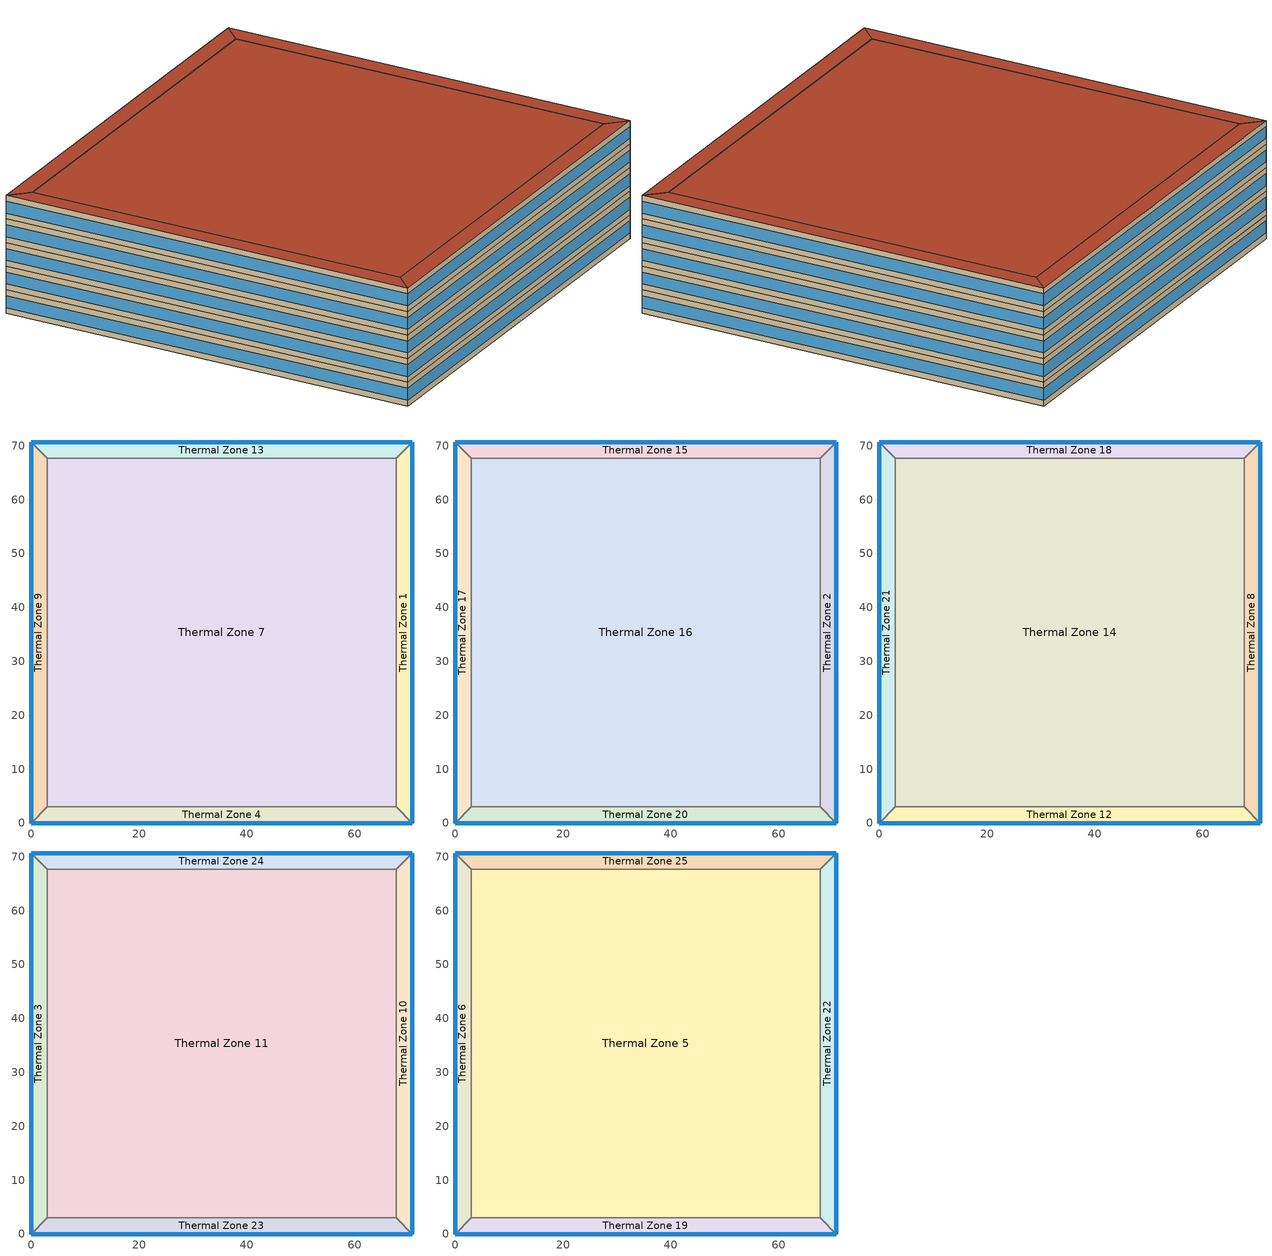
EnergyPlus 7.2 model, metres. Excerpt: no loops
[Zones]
Thermal Zone 7
 floor ground (000_ExtSlabCarpet_4in_ClimateZone 1-8): 3,3 3,67.71 67.71,67.71 67.71,3 z0
 wall to Thermal Zone 9 (000_Interior Wall): 3,67.71 3,3 z0:4
 wall to Thermal Zone 13 (000_Interior Wall): 67.71,67.71 3,67.71 z0:4
 wall to Thermal Zone 1 (000_Interior Wall): 67.71,3 67.71,67.71 z0:4
 wall to Thermal Zone 4 (000_Interior Wall): 3,3 67.71,3 z0:4
Thermal Zone 1
 floor ground (000_ExtSlabCarpet_4in_ClimateZone 1-8): 70.71,70.71 70.71,0 67.71,3 67.71,67.71 z0
 wall outside (ASHRAE_189.1-2009_ExtWall_SteelFrame_ClimateZone 4-8): 70.71,0 70.71,70.71 z0:4
 wall to Thermal Zone 4 (000_Interior Wall): 67.71,3 70.71,0 z0:4
 wall to Thermal Zone 13 (000_Interior Wall): 70.71,70.71 67.71,67.71 z0:4
 window (ASHRAE_189.1-2009_ExtWindow_ClimateZone 4-5): 70.71,0.03 70.71,70.69 z1:3
Thermal Zone 13
 floor ground (000_ExtSlabCarpet_4in_ClimateZone 1-8): 0,70.71 70.71,70.71 67.71,67.71 3,67.71 z0
 wall outside (ASHRAE_189.1-2009_ExtWall_SteelFrame_ClimateZone 4-8): 70.71,70.71 0,70.71 z0:4
 wall to Thermal Zone 9 (000_Interior Wall): 0,70.71 3,67.71 z0:4
 window (ASHRAE_189.1-2009_ExtWindow_ClimateZone 4-5): 70.69,70.71 0.03,70.71 z1:3
Thermal Zone 4
 floor ground (000_ExtSlabCarpet_4in_ClimateZone 1-8): 70.71,0 0,0 3,3 67.71,3 z0
 wall outside (ASHRAE_189.1-2009_ExtWall_SteelFrame_ClimateZone 4-8): 0,0 70.71,0 z0:4
 wall to Thermal Zone 9 (000_Interior Wall): 3,3 0,0 z0:4
 window (ASHRAE_189.1-2009_ExtWindow_ClimateZone 4-5): 0.03,0 70.69,0 z1:3
Thermal Zone 9
 floor ground (000_ExtSlabCarpet_4in_ClimateZone 1-8): 0,0 0,70.71 3,67.71 3,3 z0
 wall outside (ASHRAE_189.1-2009_ExtWall_SteelFrame_ClimateZone 4-8): 0,70.71 0,0 z0:4
 window (ASHRAE_189.1-2009_ExtWindow_ClimateZone 4-5): 0,70.69 0,0.03 z1:3
Thermal Zone 2
 floor to Thermal Zone 1 (000_Interior Floor): 70.71,70.71 70.71,0 67.71,3 67.71,67.71 z4
 wall outside (ASHRAE_189.1-2009_ExtWall_SteelFrame_ClimateZone 4-8): 70.71,0 70.71,70.71 z4:8
 wall to Thermal Zone 15 (000_Interior Wall): 70.71,70.71 67.71,67.71 z4:8
 wall to Thermal Zone 16 (000_Interior Wall): 67.71,67.71 67.71,3 z4:8
 wall to Thermal Zone 20 (000_Interior Wall): 67.71,3 70.71,0 z4:8
 window (ASHRAE_189.1-2009_ExtWindow_ClimateZone 4-5): 70.71,0.03 70.71,70.69 z5:7
Thermal Zone 17
 floor to Thermal Zone 9 (000_Interior Floor): 0,0 0,70.71 3,67.71 3,3 z4
 wall outside (ASHRAE_189.1-2009_ExtWall_SteelFrame_ClimateZone 4-8): 0,70.71 0,0 z4:8
 wall to Thermal Zone 20 (000_Interior Wall): 0,0 3,3 z4:8
 wall to Thermal Zone 15 (000_Interior Wall): 3,67.71 0,70.71 z4:8
 wall to Thermal Zone 16 (000_Interior Wall): 3,3 3,67.71 z4:8
 window (ASHRAE_189.1-2009_ExtWindow_ClimateZone 4-5): 0,70.69 0,0.03 z5:7
Thermal Zone 20
 floor to Thermal Zone 4 (000_Interior Floor): 70.71,0 0,0 3,3 67.71,3 z4
 wall outside (ASHRAE_189.1-2009_ExtWall_SteelFrame_ClimateZone 4-8): 0,0 70.71,0 z4:8
 wall to Thermal Zone 16 (000_Interior Wall): 67.71,3 3,3 z4:8
 window (ASHRAE_189.1-2009_ExtWindow_ClimateZone 4-5): 0.03,0 70.69,0 z5:7
Thermal Zone 16
 floor to Thermal Zone 7 (000_Interior Floor): 3,3 3,67.71 67.71,67.71 67.71,3 z4
 wall to Thermal Zone 15 (000_Interior Wall): 67.71,67.71 3,67.71 z4:8
Thermal Zone 15
 floor to Thermal Zone 13 (000_Interior Floor): 0,70.71 70.71,70.71 67.71,67.71 3,67.71 z4
 wall outside (ASHRAE_189.1-2009_ExtWall_SteelFrame_ClimateZone 4-8): 70.71,70.71 0,70.71 z4:8
 window (ASHRAE_189.1-2009_ExtWindow_ClimateZone 4-5): 70.69,70.71 0.03,70.71 z5:7
Thermal Zone 18
 floor to Thermal Zone 15 (000_Interior Floor): 0,70.71 70.71,70.71 67.71,67.71 3,67.71 z8
 wall outside (ASHRAE_189.1-2009_ExtWall_SteelFrame_ClimateZone 4-8): 70.71,70.71 0,70.71 z8:12
 wall to Thermal Zone 21 (000_Interior Wall): 0,70.71 3,67.71 z8:12
 wall to Thermal Zone 8 (000_Interior Wall): 67.71,67.71 70.71,70.71 z8:12
 wall to Thermal Zone 14 (000_Interior Wall): 3,67.71 67.71,67.71 z8:12
 window (ASHRAE_189.1-2009_ExtWindow_ClimateZone 4-5): 70.69,70.71 0.03,70.71 z9:11
Thermal Zone 12
 floor to Thermal Zone 20 (000_Interior Floor): 70.71,0 0,0 3,3 67.71,3 z8
 wall outside (ASHRAE_189.1-2009_ExtWall_SteelFrame_ClimateZone 4-8): 0,0 70.71,0 z8:12
 wall to Thermal Zone 8 (000_Interior Wall): 70.71,0 67.71,3 z8:12
 wall to Thermal Zone 14 (000_Interior Wall): 67.71,3 3,3 z8:12
 wall to Thermal Zone 21 (000_Interior Wall): 3,3 0,0 z8:12
 window (ASHRAE_189.1-2009_ExtWindow_ClimateZone 4-5): 0.03,0 70.69,0 z9:11
Thermal Zone 21
 floor to Thermal Zone 17 (000_Interior Floor): 0,0 0,70.71 3,67.71 3,3 z8
 wall outside (ASHRAE_189.1-2009_ExtWall_SteelFrame_ClimateZone 4-8): 0,70.71 0,0 z8:12
 wall to Thermal Zone 14 (000_Interior Wall): 3,3 3,67.71 z8:12
 window (ASHRAE_189.1-2009_ExtWindow_ClimateZone 4-5): 0,70.69 0,0.03 z9:11
Thermal Zone 14
 floor to Thermal Zone 16 (000_Interior Floor): 3,3 3,67.71 67.71,67.71 67.71,3 z8
 wall to Thermal Zone 8 (000_Interior Wall): 67.71,3 67.71,67.71 z8:12
Thermal Zone 8
 floor to Thermal Zone 2 (000_Interior Floor): 70.71,70.71 70.71,0 67.71,3 67.71,67.71 z8
 wall outside (ASHRAE_189.1-2009_ExtWall_SteelFrame_ClimateZone 4-8): 70.71,0 70.71,70.71 z8:12
 window (ASHRAE_189.1-2009_ExtWindow_ClimateZone 4-5): 70.71,0.03 70.71,70.69 z9:11
Thermal Zone 23
 floor to Thermal Zone 12 (000_Interior Floor): 70.71,0 0,0 3,3 67.71,3 z12
 wall outside (ASHRAE_189.1-2009_ExtWall_SteelFrame_ClimateZone 4-8): 0,0 70.71,0 z12:16
 wall to Thermal Zone 11 (000_Interior Wall): 67.71,3 3,3 z12:16
 wall to Thermal Zone 3 (000_Interior Wall): 3,3 0,0 z12:16
 wall to Thermal Zone 10 (000_Interior Wall): 70.71,0 67.71,3 z12:16
 window (ASHRAE_189.1-2009_ExtWindow_ClimateZone 4-5): 0.03,0 70.69,0 z13:15
Thermal Zone 10
 floor to Thermal Zone 8 (000_Interior Floor): 70.71,70.71 70.71,0 67.71,3 67.71,67.71 z12
 wall outside (ASHRAE_189.1-2009_ExtWall_SteelFrame_ClimateZone 4-8): 70.71,0 70.71,70.71 z12:16
 wall to Thermal Zone 24 (000_Interior Wall): 70.71,70.71 67.71,67.71 z12:16
 wall to Thermal Zone 11 (000_Interior Wall): 67.71,67.71 67.71,3 z12:16
 window (ASHRAE_189.1-2009_ExtWindow_ClimateZone 4-5): 70.71,0.03 70.71,70.69 z13:15
Thermal Zone 3
 floor to Thermal Zone 21 (000_Interior Floor): 0,0 0,70.71 3,67.71 3,3 z12
 wall outside (ASHRAE_189.1-2009_ExtWall_SteelFrame_ClimateZone 4-8): 0,70.71 0,0 z12:16
 wall to Thermal Zone 24 (000_Interior Wall): 3,67.71 0,70.71 z12:16
 wall to Thermal Zone 11 (000_Interior Wall): 3,3 3,67.71 z12:16
 window (ASHRAE_189.1-2009_ExtWindow_ClimateZone 4-5): 0,70.69 0,0.03 z13:15
Thermal Zone 24
 floor to Thermal Zone 18 (000_Interior Floor): 0,70.71 70.71,70.71 67.71,67.71 3,67.71 z12
 wall outside (ASHRAE_189.1-2009_ExtWall_SteelFrame_ClimateZone 4-8): 70.71,70.71 0,70.71 z12:16
 wall to Thermal Zone 11 (000_Interior Wall): 3,67.71 67.71,67.71 z12:16
 window (ASHRAE_189.1-2009_ExtWindow_ClimateZone 4-5): 70.69,70.71 0.03,70.71 z13:15
Thermal Zone 11
 floor to Thermal Zone 14 (000_Interior Floor): 3,3 3,67.71 67.71,67.71 67.71,3 z12
Thermal Zone 19
 floor to Thermal Zone 23 (000_Interior Floor): 70.71,0 0,0 3,3 67.71,3 z16
 wall outside (ASHRAE_189.1-2009_ExtWall_SteelFrame_ClimateZone 4-8): 0,0 70.71,0 z16:20
 wall to Thermal Zone 22 (000_Interior Wall): 70.71,0 67.71,3 z16:20
 wall to Thermal Zone 6 (000_Interior Wall): 3,3 0,0 z16:20
 wall to Thermal Zone 5 (000_Interior Wall): 67.71,3 3,3 z16:20
 window (ASHRAE_189.1-2009_ExtWindow_ClimateZone 4-5): 0.03,0 70.69,0 z17:19
 roof outside (ASHRAE_189.1-2009_ExtRoof_IEAD_ClimateZone 2-5): 67.71,3 3,3 0,0 70.71,0 z20
Thermal Zone 5
 floor to Thermal Zone 11 (000_Interior Floor): 3,3 3,67.71 67.71,67.71 67.71,3 z16
 wall to Thermal Zone 22 (000_Interior Wall): 67.71,3 67.71,67.71 z16:20
 wall to Thermal Zone 6 (000_Interior Wall): 3,67.71 3,3 z16:20
 wall to Thermal Zone 25 (000_Interior Wall): 67.71,67.71 3,67.71 z16:20
 roof outside (ASHRAE_189.1-2009_ExtRoof_IEAD_ClimateZone 2-5): 67.71,3 67.71,67.71 3,67.71 3,3 z20
Thermal Zone 22
 floor to Thermal Zone 10 (000_Interior Floor): 70.71,70.71 70.71,0 67.71,3 67.71,67.71 z16
 wall outside (ASHRAE_189.1-2009_ExtWall_SteelFrame_ClimateZone 4-8): 70.71,0 70.71,70.71 z16:20
 wall to Thermal Zone 25 (000_Interior Wall): 70.71,70.71 67.71,67.71 z16:20
 window (ASHRAE_189.1-2009_ExtWindow_ClimateZone 4-5): 70.71,0.03 70.71,70.69 z17:19
 roof outside (ASHRAE_189.1-2009_ExtRoof_IEAD_ClimateZone 2-5): 67.71,67.71 67.71,3 70.71,0 70.71,70.71 z20
Thermal Zone 6
 floor to Thermal Zone 3 (000_Interior Floor): 0,0 0,70.71 3,67.71 3,3 z16
 wall outside (ASHRAE_189.1-2009_ExtWall_SteelFrame_ClimateZone 4-8): 0,70.71 0,0 z16:20
 wall to Thermal Zone 25 (000_Interior Wall): 3,67.71 0,70.71 z16:20
 window (ASHRAE_189.1-2009_ExtWindow_ClimateZone 4-5): 0,70.69 0,0.03 z17:19
 roof outside (ASHRAE_189.1-2009_ExtRoof_IEAD_ClimateZone 2-5): 3,3 3,67.71 0,70.71 0,0 z20
Thermal Zone 25
 floor to Thermal Zone 24 (000_Interior Floor): 0,70.71 70.71,70.71 67.71,67.71 3,67.71 z16
 wall outside (ASHRAE_189.1-2009_ExtWall_SteelFrame_ClimateZone 4-8): 70.71,70.71 0,70.71 z16:20
 window (ASHRAE_189.1-2009_ExtWindow_ClimateZone 4-5): 70.69,70.71 0.03,70.71 z17:19
 roof outside (ASHRAE_189.1-2009_ExtRoof_IEAD_ClimateZone 2-5): 3,67.71 67.71,67.71 70.71,70.71 0,70.71 z20
[Site:Location]
Chicago Ohare Intl Ap_IL_USA Design_Conditions: Latitude {deg}=41.98; Longitude {deg}=-87.92; Time Zone {hr}=-6; Elevation {m}=201
[SizingPeriod:DesignDay] Day of Month=21; Dry-Bulb Temperature Range Modifier Type=DefaultMultipliers; Barometric Pressure {Pa}=98934; Rain Indicator=No; Snow Indicator=No; Daylight Saving Time Indicator=No
Name | Month | Day Type | Maximum Dry-Bulb Temperature {C} | Daily Dry-Bulb Temperature Range {deltaC} | Humidity Condition Type | Wetbulb or DewPoint at Maximum Dry-Bulb {C} | Wind Speed {m/s} | Wind Direction {deg} | Solar Model Indicator | ASHRAE Clear Sky Optical Depth for Beam Irradiance (taub) | ASHRAE Clear Sky Optical Depth for Diffuse Irradiance (taud) | Sky Clearness | Enthalpy at Maximum Dry-Bulb {J/kg}
Chicago Ohare Intl Ap Ann Clg 1% Condns DB=>MWB | 7 | SummerDesignDay | 31.6 | 10.5 | Wetbulb | 23 | 5.2 | 230 | ASHRAETau | 0.455 | 2.05
Chicago Ohare Intl Ap Ann Clg 2% Condns DP=>MDB | 7 | SummerDesignDay | 26.5 | 10.5 | Dewpoint | 21.9 | 5.2 | 230 | ASHRAETau | 0.455 | 2.05
Chicago Ohare Intl Ap Ann Hum_n 99.6% Condns DP=>MCDB | 1 | WinterDesignDay | -19.2 | 0 | Dewpoint | -25.7 | 4.9 | 270 | ASHRAEClearSky |  |  | 0
Chicago Ohare Intl Ap Ann Clg .4% Condns Enth=>MDB | 7 | SummerDesignDay | 31.4 | 10.5 | Enthalpy |  | 5.2 | 230 | ASHRAETau | 0.455 | 2.05 |  | 79200
[Building]
Building 1
[Material] Thermal Absorptance=0.9
Name | Roughness | Thickness {m} | Conductivity {W/m-K} | Density {kg/m3} | Specific Heat {J/kg-K} | Solar Absorptance | Visible Absorptance
Roof Membrane | VeryRough | 0.0095 | 0.16 | 1121.29 | 1460 | 0.7 | 0.7
Roof Insulation [21] | MediumRough | 0.2105 | 0.049 | 265 | 836.8 | 0.7 | 0.7
MAT-CC05 4 HW CONCRETE | Rough | 0.1016 | 1.311 | 2240 | 836.8 | 0.7 | 0.7
000_M11 100mm lightweight concrete | MediumRough | 0.1016 | 0.53 | 1280 | 840 | 0.7 | 0.7
000_F16 Acoustic tile | MediumSmooth | 0.0191 | 0.06 | 368 | 590 | 0.7 | 0.7
1/2IN Gypsum | Smooth | 0.0127 | 0.16 | 784.9 | 830 | 0.92 | 0.92
Wall Insulation [39] | MediumRough | 0.1184 | 0.045 | 265 | 836.8 | 0.7 | 0.7
Metal Decking | MediumSmooth | 0.0015 | 45.006 | 7680 | 418.4 | 0.7 | 0.3
000_G01a 19mm gypsum board | MediumSmooth | 0.019 | 0.16 | 800 | 1090 | 0.7 | 0.7
[Material:AirGap]
Name | Thermal Resistance {m2-K/W}
000_F04 Wall air space resistance | 0.15
000_F05 Ceiling air space resistance | 0.18
[Material:NoMass] Thermal Absorptance=0.9; Solar Absorptance=0.7
Name | Roughness | Thermal Resistance {m2-K/W} | Visible Absorptance
MAT-SHEATH | Rough | 0.3626 | 0.7
CP02 CARPET PAD | VeryRough | 0.2165 | 0.8
[WindowMaterial:Glazing]
Theoretical Glass [207]: Optical Data Type=SpectralAverage; Thickness {m}=0.003; Solar Transmittance at Normal Incidence=0.3311; Front Side Solar Reflectance at Normal Incidence=0.6189; Back Side Solar Reflectance at Normal Incidence=0.6189; Visible Transmittance at Normal Incidence=0.44; Front Side Visible Reflectance at Normal Incidence=0.51; Back Side Visible Reflectance at Normal Incidence=0.51; Infrared Transmittance at Normal Incidence=0; Front Side Infrared Hemispherical Emissivity=0.9; Back Side Infrared Hemispherical Emissivity=0.9; Conductivity {W/m-K}=0.0133; Dirt Correction Factor for Solar and Visible Transmittance=1; Solar Diffusing=No
[Construction]
ASHRAE_189.1-2009_ExtWindow_ClimateZone 4-5: Theoretical Glass [207]
ASHRAE_189.1-2009_ExtWall_SteelFrame_ClimateZone 4-8: MAT-SHEATH, Wall Insulation [39], 1/2IN Gypsum
000_ExtSlabCarpet_4in_ClimateZone 1-8: MAT-CC05 4 HW CONCRETE, CP02 CARPET PAD
000_Interior Floor: 000_F16 Acoustic tile, 000_F05 Ceiling air space resistance, 000_M11 100mm lightweight concrete
000_Interior Wall: 000_G01a 19mm gypsum board, 000_F04 Wall air space resistance, 000_G01a 19mm gypsum board
ASHRAE_189.1-2009_ExtRoof_IEAD_ClimateZone 2-5: Roof Membrane, Roof Insulation [21], Metal Decking
[AvailabilityManager:Scheduled]
Name | Schedule
AvailabilityManager:Scheduled {29103192-9be4-4957-85a5-86639b4963b1} | Schedule:Compact {d724e97c-f228-45f9-95bd-68b8aa4ca27f}
AvailabilityManager:Scheduled {2e8b5e47-7092-42c2-8181-6a570d4c8719} | Schedule:Compact {133ae3d8-c87e-4d2c-a91e-f7e5c04fdfaa}
[Zone]
Thermal Zone 7; Thermal Zone 2; Thermal Zone 17; Thermal Zone 19; Thermal Zone 1; Thermal Zone 18; Thermal Zone 12; Thermal Zone 23; Thermal Zone 10; Thermal Zone 21; Thermal Zone 13; Thermal Zone 20; Thermal Zone 4; Thermal Zone 5; Thermal Zone 16; Thermal Zone 3; Thermal Zone 22; Thermal Zone 6; Thermal Zone 24; Thermal Zone 14; Thermal Zone 25; Thermal Zone 9; Thermal Zone 11; Thermal Zone 8; Thermal Zone 15
[Schedule:Compact]
Schedule:Compact {d724e97c-f228-45f9-95bd-68b8aa4ca27f}; Schedule:Compact {133ae3d8-c87e-4d2c-a91e-f7e5c04fdfaa}: Through: 12/31, For: AllDays, Until: 24:00, 1
